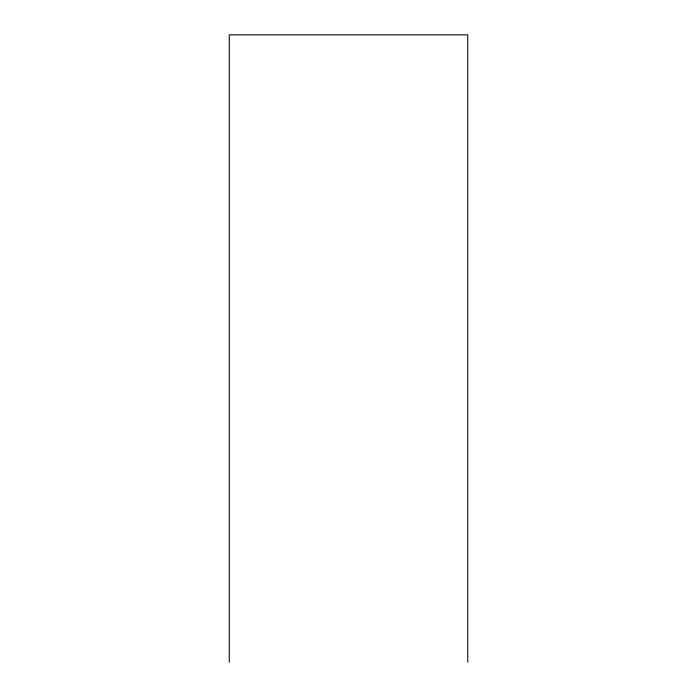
<?xml version="1.0" encoding="UTF-8"?>
<svg xmlns="http://www.w3.org/2000/svg" width="697" height="697" viewBox="0 0 697 697"><rect width="100%" height="100%" fill="white"/><g stroke="black" fill="none" stroke-linecap="round" stroke-linejoin="round"><path stroke-width="1.05" d="M467.748 662.15L467.748 34.85L229.252 34.85L229.252 662.15"/></g></svg>
